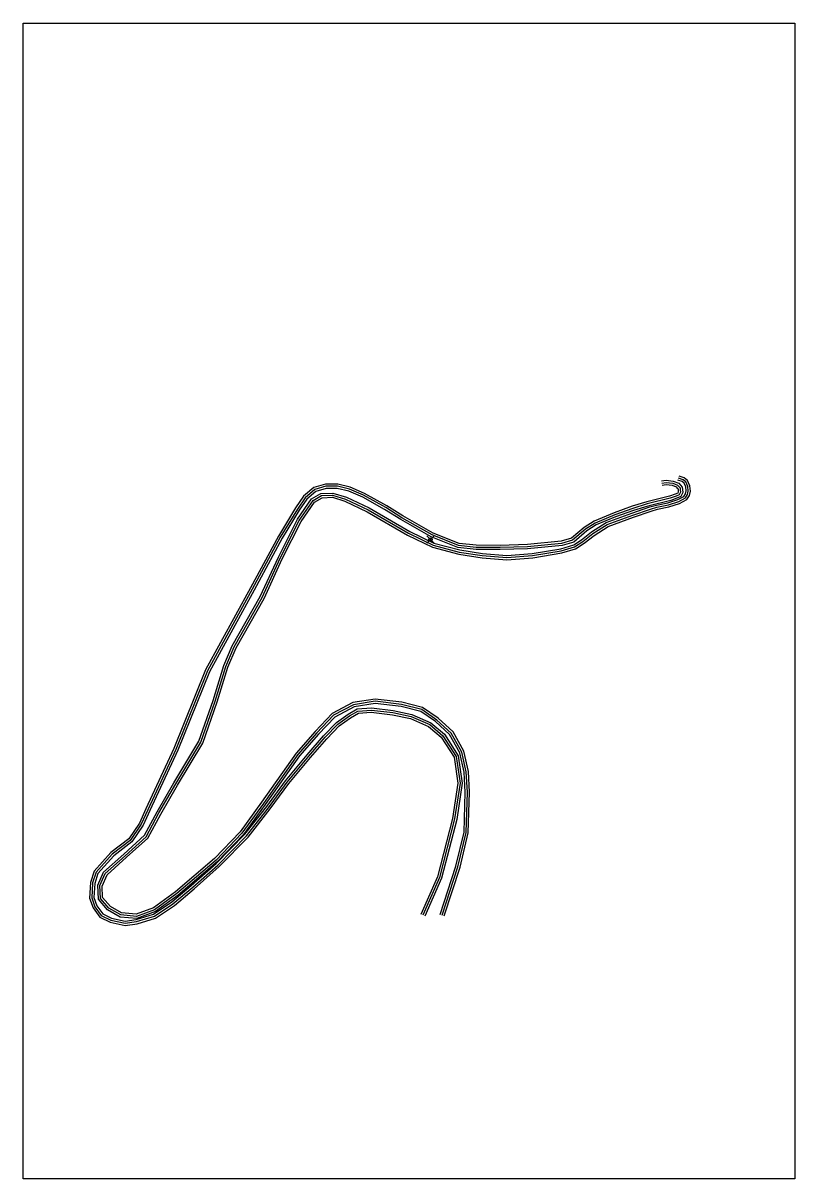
# Model space of a CAD drawing. Header units: millimetres. Extents: x 593379 to 594460, y 2140899 to 2142517.
import ezdxf

# ---------------------------------------------------------------- set-up
doc = ezdxf.new("R2010")
doc.units = ezdxf.units.MM
doc.header["$PDMODE"] = 35
doc.header["$PDSIZE"] = 5
picture_1 = doc.add_image_def('image1.tif', size_in_pixel=(6332, 9482))

msp = doc.modelspace()

# ---------------------------------------------------------------- linework, layer by layer
for points in [[(593966.2, 2141267.8), (593988.3, 2141335.9), (593999.8, 2141383.7), (594001.6, 2141440.3), (594000, 2141468.9), (593993.8, 2141496.4), (593979, 2141523), (593958.9, 2141541.3), (593937.5, 2141556.2), (593909.1, 2141563.1), (593872.4, 2141567.5), (593841.8, 2141562.7), (593813.9, 2141547.9), (593790.7, 2141523.4), (593764.1, 2141492.9), (593715.8, 2141424.6), (593685.6, 2141382.8), (593649.6, 2141345.2), (593594.7, 2141298.5), (593563.4, 2141275.6), (593538, 2141266.2), (593516.1, 2141268.3), (593499.5, 2141278), (593487.7, 2141291.5), (593486.9, 2141309.4), (593494.3, 2141326.4), (593522.3, 2141351.3), (593551.5, 2141377.9), (593569.4, 2141411.1), (593593, 2141451.7), (593628, 2141510.4), (593648.1, 2141567.6), (593663, 2141616.4), (593674.8, 2141643.9), (593714.1, 2141712.7), (593739.5, 2141768.1), (593766.1, 2141820.9), (593785.5, 2141848.9), (593797.1, 2141855.6), (593812.8, 2141856.2), (593830.9, 2141850.7), (593862.5, 2141835.7), (593919.2, 2141802.9), (593953.6, 2141786), (593990.1, 2141776.5), (594022.3, 2141771.6), (594056.7, 2141768.8), (594092.8, 2141771.5), (594133, 2141778.3), (594151.7, 2141783.9), (594163.2, 2141791.3), (594177.3, 2141802.3), (594197.1, 2141815.2), (594233, 2141828.1), (594257.8, 2141836.8), (594267, 2141839.4), (594283, 2141842.7), (594297.6, 2141847.4), (594306.9, 2141852.3), (594309.8, 2141857), (594310.8, 2141862), (594310.3, 2141868.5), (594307.4, 2141874.8), (594303.7, 2141877.8), (594297, 2141880)], [(594273.8, 2141873.2), (594279.9, 2141874), (594289.1, 2141873), (594295.7, 2141870.4), (594297.7, 2141868.2), (594299.4, 2141866.4), (594299.7, 2141863.8), (594300, 2141860.3), (594298.2, 2141856.7), (594293.8, 2141854.9), (594285.4, 2141851.8), (594253.4, 2141843.9), (594233.2, 2141837.7), (594208, 2141828.7), (594180.4, 2141817.1), (594166.9, 2141808.5), (594148.9, 2141793.1), (594133.5, 2141788.6), (594085.7, 2141784), (594047.5, 2141782.9), (594013.9, 2141783), (593989, 2141785.8), (593952.2, 2141800.4), (593909.7, 2141824.6), (593887.1, 2141838.8), (593856.2, 2141856), (593836.3, 2141864.6), (593819.6, 2141868.7), (593803.4, 2141868.7), (593788, 2141864), (593774.2, 2141852.6), (593763.4, 2141836.7), (593739.5, 2141797.4), (593700.2, 2141724.7), (593637.4, 2141610.1), (593593.1, 2141500.2), (593553.9, 2141415.7), (593544.8, 2141395.4), (593529.4, 2141372.7), (593504.2, 2141353.5), (593481.5, 2141328), (593476.5, 2141313.1), (593475.3, 2141292.2), (593479.9, 2141279.7), (593488.8, 2141267.7), (593502.3, 2141260.8), (593522.2, 2141256.6), (593538.1, 2141258.9), (593563.2, 2141266.5), (593589.2, 2141284.1), (593616.8, 2141307.2), (593651.9, 2141338.1), (593692.3, 2141379.2), (593722.8, 2141418.5), (593749, 2141454.1), (593779.5, 2141490.6), (593802.4, 2141517.1), (593820.1, 2141535.5), (593836.3, 2141547), (593848.1, 2141553.9), (593867, 2141555.1), (593897.2, 2141551.7), (593922.8, 2141546.1), (593948.8, 2141534.8), (593967, 2141519.3), (593985.7, 2141490.2), (593991.3, 2141452.8), (593983.5, 2141402.7), (593962.3, 2141320.8), (593939, 2141267.9)]]:
    msp.add_lwpolyline(points)
at = {"color": 1}
for points in [[(593969, 2141266.9), (593991.2, 2141335.1), (594002.8, 2141383.3), (594004.6, 2141440.4), (594003, 2141469.3), (593996.7, 2141497.5), (593981.4, 2141524.9), (593960.8, 2141543.7), (593938.8, 2141558.9), (593909.7, 2141566.1), (593872.4, 2141570.5), (593840.9, 2141565.6), (593812, 2141550.3), (593788.5, 2141525.4), (593761.7, 2141494.7), (593713.3, 2141426.4), (593683.3, 2141384.7), (593647.5, 2141347.4), (593592.9, 2141300.9), (593562, 2141278.2), (593537.6, 2141269.2), (593517.1, 2141271.3), (593501.5, 2141280.3), (593490.7, 2141292.7), (593489.9, 2141308.8), (593496.8, 2141324.6), (593524.3, 2141349.1), (593553.9, 2141376), (593572.1, 2141409.6), (593595.6, 2141450.2), (593630.8, 2141509.1), (593651, 2141566.6), (593665.8, 2141615.4), (593677.5, 2141642.6), (593716.8, 2141711.3), (593742.2, 2141766.8), (593768.7, 2141819.4), (593787.5, 2141846.6), (593798, 2141852.6), (593812.4, 2141853.2), (593829.8, 2141847.9), (593861.1, 2141833), (593917.8, 2141800.2), (593952.6, 2141783.2), (593989.5, 2141773.6), (594022, 2141768.6), (594056.7, 2141765.8), (594093.1, 2141768.6), (594133.6, 2141775.4), (594153, 2141781.1), (594164.9, 2141788.9), (594179, 2141799.9), (594198.5, 2141812.5), (594234, 2141825.2), (594258.7, 2141834), (594267.7, 2141836.5), (594283.8, 2141839.8), (594298.7, 2141844.6), (594309, 2141850), (594312.7, 2141855.8), (594313.8, 2141861.9), (594313.2, 2141869.2), (594309.8, 2141876.7), (594305.1, 2141880.5), (594298, 2141882.8)], [(594274.2, 2141870.2), (594279.9, 2141870.9), (594288.4, 2141870), (594294, 2141867.8), (594295.5, 2141866.1), (594296.5, 2141865.1), (594296.7, 2141863.5), (594296.9, 2141860.8), (594296, 2141859.1), (594292.7, 2141857.7), (594284.5, 2141854.6), (594252.6, 2141846.8), (594232.3, 2141840.6), (594207, 2141831.5), (594179, 2141819.7), (594165.2, 2141810.9), (594147.5, 2141795.8), (594132.9, 2141791.6), (594085.6, 2141787), (594047.4, 2141785.9), (594014, 2141786), (593989.8, 2141788.7), (593953.5, 2141803.1), (593911.2, 2141827.2), (593888.6, 2141841.4), (593857.6, 2141858.7), (593837.3, 2141867.5), (593820, 2141871.7), (593802.9, 2141871.7), (593786.5, 2141866.7), (593772, 2141854.6), (593760.9, 2141838.3), (593736.9, 2141798.9), (593697.6, 2141726.2), (593634.7, 2141611.4), (593590.3, 2141501.4), (593551.1, 2141416.9), (593542.1, 2141396.9), (593527.2, 2141374.8), (593502.2, 2141355.7), (593478.8, 2141329.5), (593473.5, 2141313.7), (593472.2, 2141291.8), (593477.3, 2141278.3), (593486.8, 2141265.3), (593501.3, 2141258), (593522.1, 2141253.6), (593538.8, 2141255.9), (593564.5, 2141263.7), (593591.1, 2141281.7), (593618.7, 2141304.9), (593653.9, 2141336), (593694.6, 2141377.3), (593725.1, 2141416.7), (593751.4, 2141452.2), (593781.8, 2141488.6), (593804.6, 2141515.1), (593822, 2141533.2), (593837.9, 2141544.5), (593849, 2141551), (593866.9, 2141552.1), (593896.7, 2141548.7), (593921.8, 2141543.2), (593947.2, 2141532.2), (593964.7, 2141517.3), (593982.8, 2141489.1), (593988.3, 2141452.8), (593980.6, 2141403.3), (593959.5, 2141321.8), (593936.3, 2141269.1)], [(594273.4, 2141876.2), (594279.8, 2141877), (594289.8, 2141875.9), (594297.5, 2141872.9), (594299.9, 2141870.2), (594302.3, 2141867.6), (594302.6, 2141864), (594303, 2141859.7), (594300.4, 2141854.3), (594294.8, 2141852.1), (594286.3, 2141848.9), (594254.2, 2141841), (594234.2, 2141834.9), (594209.1, 2141825.9), (594181.8, 2141814.4), (594168.7, 2141806), (594150.4, 2141790.4), (594134.1, 2141785.6), (594085.9, 2141781), (594047.5, 2141779.9), (594013.7, 2141780), (593988.3, 2141782.9), (593950.9, 2141797.7), (593908.1, 2141822), (593885.6, 2141836.3), (593854.9, 2141853.4), (593835.4, 2141861.7), (593819.3, 2141865.7), (593803.8, 2141865.7), (593789.4, 2141861.3), (593776.5, 2141850.6), (593765.9, 2141835), (593742.1, 2141795.9), (593702.8, 2141723.3), (593640.1, 2141608.8), (593595.9, 2141499), (593556.6, 2141414.4), (593547.4, 2141393.9), (593531.6, 2141370.6), (593506.3, 2141351.3), (593484.1, 2141326.4), (593479.5, 2141312.5), (593478.3, 2141292.7), (593482.6, 2141281.2), (593490.8, 2141270), (593503.3, 2141263.7), (593522.3, 2141259.7), (593537.5, 2141261.8), (593561.9, 2141269.2), (593587.4, 2141286.5), (593614.8, 2141309.5), (593649.8, 2141340.3), (593690, 2141381.2), (593720.4, 2141420.3), (593746.7, 2141456), (593777.3, 2141492.5), (593800.2, 2141519.1), (593818.1, 2141537.8), (593834.7, 2141549.6), (593847.2, 2141556.9), (593867.1, 2141558.2), (593897.7, 2141554.7), (593923.7, 2141548.9), (593950.4, 2141537.3), (593969.3, 2141521.3), (593988.5, 2141491.3), (593994.3, 2141452.8), (593986.5, 2141402.1), (593965.2, 2141319.8), (593941.8, 2141266.7)], [(593963.3, 2141268.7), (593985.4, 2141336.7), (593996.8, 2141384.1), (593998.6, 2141440.3), (593997, 2141468.4), (593991, 2141495.3), (593976.6, 2141521.1), (593957, 2141539), (593936.3, 2141553.4), (593908.6, 2141560.2), (593872.5, 2141564.5), (593842.8, 2141559.8), (593815.7, 2141545.4), (593793, 2141521.4), (593766.4, 2141491), (593718.2, 2141422.9), (593687.9, 2141380.9), (593651.7, 2141343), (593596.6, 2141296.2), (593564.9, 2141272.9), (593538.4, 2141263.1), (593515.2, 2141265.4), (593497.6, 2141275.6), (593484.8, 2141290.3), (593483.8, 2141309.9), (593491.8, 2141328.2), (593520.3, 2141353.5), (593549.1, 2141379.8), (593566.8, 2141412.6), (593590.4, 2141453.2), (593625.3, 2141511.7), (593645.3, 2141568.5), (593660.2, 2141617.5), (593672.1, 2141645.3), (593711.5, 2141714.1), (593736.8, 2141769.4), (593763.5, 2141822.5), (593783.4, 2141851.1), (593796.3, 2141858.6), (593813.2, 2141859.2), (593832, 2141853.5), (593863.9, 2141838.3), (593920.7, 2141805.5), (593954.7, 2141788.8), (593990.7, 2141779.5), (594022.7, 2141774.6), (594056.7, 2141771.9), (594092.4, 2141774.5), (594132.3, 2141781.2), (594150.4, 2141786.6), (594161.5, 2141793.7), (594175.5, 2141804.8), (594195.8, 2141817.9), (594232, 2141830.9), (594256.9, 2141839.7), (594266.2, 2141842.3), (594282.2, 2141845.6), (594296.4, 2141850.1), (594304.8, 2141854.5), (594307, 2141858.1), (594307.8, 2141862.2), (594307.3, 2141867.7), (594304.9, 2141872.9), (594302.2, 2141875.1), (594296.1, 2141877.1)]]:
    msp.add_lwpolyline(points, dxfattribs=at)
msp.add_point((593949.9, 2141794.1))

# ---------------------------------------------------------------- pictures from other files: only their frames are drawn
image = msp.add_image(picture_1, insert=(593379.3, 2140898.7), size_in_units=(1080.9, 1618.6))
image.dxf.flags = 7

doc.saveas('drawing.dxf')
